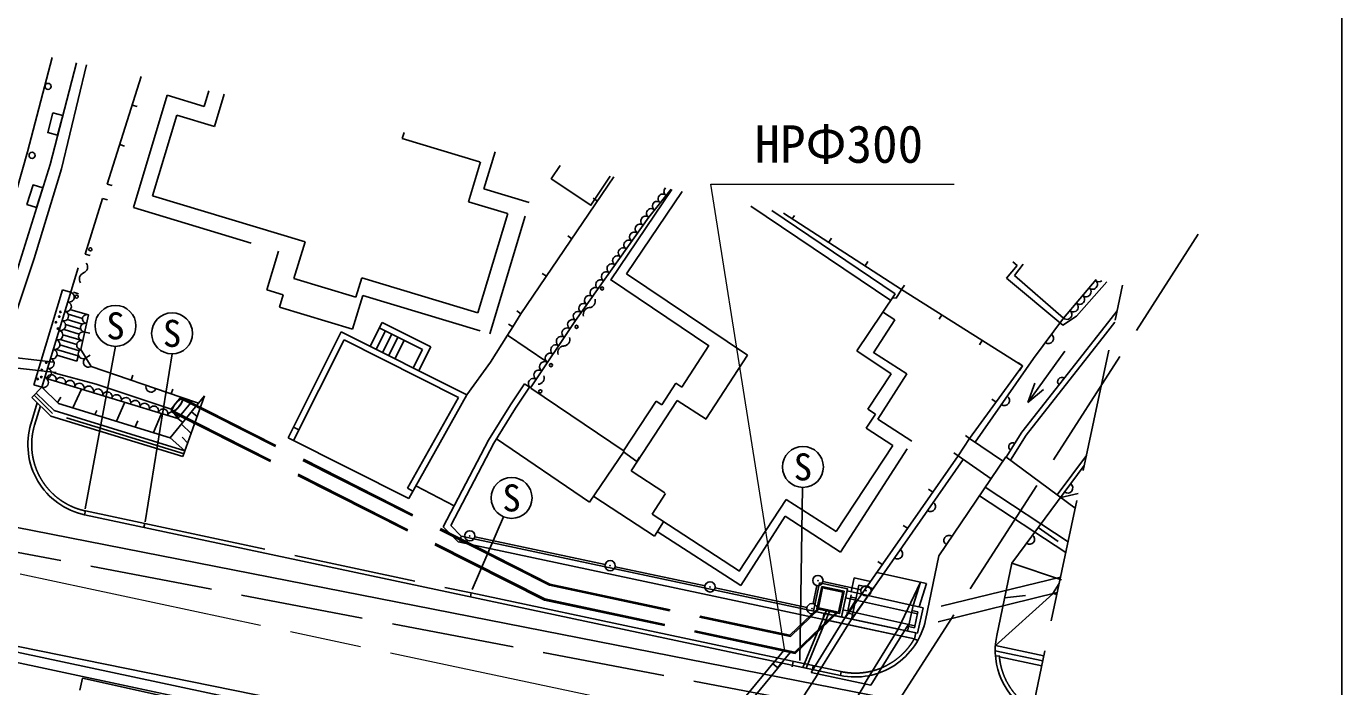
# Model space of a CAD drawing. Units: millimetres, scale not verified. Extents: x 40000 to 680000, y 20000 to 380000.
# Drawn here: x 514731 to 579000, y 266851 to 299087 of the extents above; entities that cross this region are included whole.
import ezdxf
from ezdxf.enums import TextEntityAlignment as Align

# ---------------------------------------------------------------- set-up
doc = ezdxf.new("R2010")
doc.units = ezdxf.units.MM
doc.header["$LTSCALE"] = 1000
doc.header["$PDMODE"] = 32
doc.header["$PDSIZE"] = 500
doc.linetypes.add('CHAIN', pattern=[18.5, 12, -1.5, 3.5, -1.5])
doc.linetypes.add('DASHED', pattern=[7.5, 6, -1.5])
for name, color, linetype, lineweight in [('M-BGD', 7, 'Continuous', 25), ('M-BGD-EXST', 7, 'Continuous', 25), ('M-BMK', 2, 'CHAIN', 13), ('M-BMK-HTXT', 7, 'Continuous', 13), ('M-BMK-ROW', 30, 'Continuous', 25), ('M-STR-STR1', 1, 'Continuous', 25), ('M-STR-STRC', 7, 'Continuous', 25), ('M-TTL-BAND', 7, 'Continuous', 25)]:
    doc.layers.add(name, color=color, linetype=linetype, lineweight=lineweight)
doc.styles.add('ＭＳ ゴシック', font='')
doc.styles.get('ＭＳ ゴシック').set_extended_font_data('MS Gothic')

msp = doc.modelspace()

# ---------------------------------------------------------------- linework, layer by layer
at = {"layer": 'M-BGD'}
for p, q in [((514796, 292953), (516001, 297562)), ((517183, 297311), (515891, 292337)), ((516445, 292127), (517672, 297207)), ((520350, 296638), (518681, 291386)), ((524394, 295779), (523918, 294197)), ((519908, 295246), (520146, 295170)), ((522085, 294749), (520901, 290813)), ((522085, 294749), (523918, 294197)), ((533102, 293617), (533190, 293910)), ((519295, 293316), (519533, 293240)), ((533102, 293617), (536881, 292479)), ((536336, 290526), (536921, 292467)), ((515891, 292337), (512588, 281794)), ((516445, 292127), (515110, 287751)), ((518681, 291386), (518919, 291310)), ((518455, 290688), (517607, 287972)), ((518455, 290688), (518693, 290613)), ((520901, 290813), (528351, 288571)), ((536336, 290526), (538236, 289954)), ((542639, 290553), (542432, 290693)), ((546278, 291129), (543298, 286706)), ((546771, 291024), (544064, 287007)), ((536795, 285093), (538257, 289948)), ((550135, 290310), (556969, 285706)), ((551158, 290092), (557188, 286030)), ((551722, 289973), (557497, 286246)), ((552157, 289692), (552264, 289857)), ((541392, 288719), (541185, 288860)), ((553937, 288543), (554073, 288753)), ((517607, 287972), (517846, 287898)), ((527809, 286769), (528349, 288565)), ((515110, 287751), (513067, 281642)), ((515494, 281469), (517265, 287302)), ((555717, 287394), (555852, 287604)), ((563444, 287482), (563014, 286917)), ((527809, 286769), (530835, 285858)), ((530835, 285858), (531119, 286802)), ((531119, 286802), (536795, 285093)), ((540145, 286886), (539938, 287027)), ((543271, 286724), (548072, 283490)), ((544064, 287007), (549966, 283031)), ((563014, 286917), (565409, 284842)), ((565409, 284842), (567011, 286724)), ((516500, 286221), (515102, 281585)), ((516893, 286105), (516500, 286221)), ((517040, 286107), (517276, 286023)), ((557188, 286030), (555308, 283239)), ((557497, 286246), (557232, 285811)), ((557497, 286246), (557363, 286034)), ((557497, 286246), (557632, 286456)), ((557232, 285811), (557060, 285841)), ((495671, 284973), (516076, 282700)), ((517474, 284554), (516728, 284778)), ((517475, 284823), (516776, 285034)), ((516901, 285249), (517770, 285002)), ((538898, 285053), (538691, 285193)), ((559467, 285001), (559334, 284790)), ((517317, 284061), (516577, 284284)), ((517390, 284309), (516647, 284532)), ((517583, 284155), (517827, 284102)), ((527518, 278998), (530122, 284180)), ((530122, 284180), (536258, 281098)), ((532112, 284636), (531528, 283474)), ((532281, 284215), (531832, 283321)), ((531977, 284367), (534086, 283308)), ((532112, 284636), (534489, 283441)), ((538500, 284413), (538288, 284545)), ((538500, 284413), (538289, 284547)), ((517328, 283249), (516371, 283536)), ((517196, 283558), (516384, 283802)), ((517454, 283750), (516513, 284033)), ((527787, 278863), (530256, 283778)), ((530256, 283778), (535843, 280971)), ((532585, 284062), (532136, 283169)), ((532889, 283910), (532440, 283016)), ((533192, 283757), (532743, 282863)), ((534489, 283441), (533905, 282280)), ((537415, 282695), (538245, 284009)), ((538245, 284009), (540165, 282710)), ((546761, 281479), (548082, 283506)), ((561438, 283757), (561304, 283545)), ((517265, 282998), (516201, 283317)), ((517201, 282747), (516229, 283039)), ((517279, 283054), (517201, 282747)), ((517645, 282898), (517859, 283027)), ((534086, 283308), (533637, 282414)), ((547935, 279915), (549966, 283031)), ((556995, 282123), (555308, 283239)), ((563661, 280726), (565467, 283236)), ((518146, 281619), (516082, 282172)), ((536258, 281098), (537415, 282695)), ((563408, 282513), (563207, 282660)), ((563408, 282513), (563275, 282301)), ((515494, 281469), (515102, 281585)), ((515634, 281933), (515494, 281469)), ((522140, 279935), (515723, 281903)), ((521810, 280400), (518146, 281619)), ((519848, 281815), (519930, 282052)), ((538383, 280612), (539076, 281636)), ((539076, 281636), (539324, 281468)), ((545782, 280605), (546474, 281667)), ((546474, 281667), (546761, 281479)), ((555852, 280396), (556995, 282123)), ((563661, 280726), (564015, 281661)), ((515005, 280969), (515494, 281469)), ((515005, 280969), (515933, 280060)), ((515494, 281469), (516301, 280680)), ((516257, 280722), (516418, 280988)), ((517008, 280463), (517430, 281379)), ((521767, 279003), (523431, 281042)), ((521803, 281144), (521884, 281380)), ((521810, 280400), (522283, 280979)), ((522283, 280979), (523140, 280685)), ((522382, 278083), (523431, 281042)), ((533359, 276545), (535843, 280971)), ((536258, 281098), (533416, 276035)), ((538634, 280449), (539324, 281468)), ((543938, 278346), (539383, 281428)), ((562113, 280743), (561911, 280890)), ((563661, 280726), (564435, 281359)), ((515266, 280713), (514950, 279666)), ((521767, 279003), (516301, 280680)), ((518075, 280136), (518177, 280339)), ((519141, 279809), (519542, 280732)), ((521810, 280400), (522141, 279935)), ((522141, 279935), (522837, 280789)), ((522806, 280275), (523076, 280040)), ((523150, 280534), (523230, 280477)), ((537314, 278888), (538383, 280612)), ((537575, 278739), (538634, 280449)), ((543917, 278359), (545500, 280788)), ((544287, 277380), (546534, 280828)), ((545500, 280788), (545782, 280605)), ((546534, 280828), (547943, 279909)), ((556219, 280154), (555852, 280396)), ((522382, 278083), (515933, 280060)), ((520049, 279530), (520174, 279833)), ((520953, 279253), (521339, 280181)), ((522373, 279745), (522141, 279935)), ((522308, 279666), (522782, 279211)), ((522774, 279820), (522951, 279687)), ((555772, 279478), (556219, 280154)), ((521767, 279003), (522483, 278366)), ((522350, 279026), (522616, 278743)), ((527518, 278998), (533416, 276035)), ((527781, 279521), (528049, 279386)), ((537701, 278944), (542256, 275861)), ((557073, 278617), (555772, 279478)), ((560818, 278973), (560255, 278126)), ((560818, 278973), (560616, 279120)), ((560818, 278973), (562477, 277845)), ((535099, 274660), (537314, 278888)), ((535467, 274716), (537575, 278739)), ((542256, 275861), (543938, 278346)), ((543915, 278311), (544553, 277850)), ((554297, 274424), (557073, 278617)), ((544553, 277850), (544699, 278053)), ((554735, 270215), (560255, 278126)), ((555071, 270144), (560513, 277947)), ((562595, 278074), (559316, 273239)), ((560255, 278126), (560050, 278270)), ((560255, 278126), (561873, 277002)), ((565978, 275559), (562595, 278074)), ((562881, 272874), (566421, 277645)), ((566526, 278135), (565093, 276217)), ((544287, 277380), (545929, 276309)), ((533359, 276545), (533620, 276398)), ((535634, 275682), (533767, 276660)), ((559018, 276354), (558813, 276498)), ((542463, 276128), (545417, 274203)), ((545309, 275275), (545967, 276285)), ((551852, 275981), (549566, 272484)), ((554297, 274424), (551852, 275981)), ((565518, 273394), (561305, 276165)), ((565275, 276082), (566131, 276279)), ((517577, 275247), (554510, 267400)), ((517617, 275431), (517578, 275247)), ((517617, 275431), (520515, 274815)), ((545309, 275275), (549574, 272496)), ((520476, 274631), (520515, 274815)), ((535835, 273924), (535099, 274660)), ((535985, 274199), (535467, 274716)), ((545417, 274203), (545872, 274900)), ((557782, 274583), (557577, 274726)), ((564175, 274617), (565144, 273931)), ((535917, 273907), (535835, 273924)), ((535985, 274199), (535917, 273907)), ((535917, 273907), (558123, 269189)), ((535979, 274200), (558186, 269482)), ((558661, 270094), (559316, 273239)), ((556546, 272811), (556341, 272954)), ((562145, 269343), (562884, 272884)), ((562881, 272874), (565311, 272065)), ((555030, 271481), (555180, 272160)), ((556612, 272356), (555044, 270147)), ((555180, 272160), (555980, 271984)), ((556294, 272426), (555980, 271984)), ((556294, 272426), (558720, 271891)), ((558421, 271957), (557329, 269658)), ((558058, 270814), (558421, 271957)), ((558356, 270748), (558720, 271891)), ((564885, 271395), (565198, 271887)), ((536432, 271241), (536471, 271425)), ((536471, 271425), (554549, 267584)), ((554555, 270255), (554835, 271524)), ((554835, 271524), (558546, 270706)), ((554863, 270552), (555031, 271334)), ((554865, 270553), (555037, 271334)), ((554977, 271237), (555269, 271173)), ((555044, 270147), (555323, 271417)), ((555323, 271417), (555408, 271802)), ((555408, 271802), (556109, 271648)), ((564881, 271377), (562076, 268845)), ((562531, 271192), (563545, 271309)), ((564885, 271392), (565083, 271347)), ((555232, 271021), (553074, 267536)), ((554630, 270597), (558146, 269821)), ((554760, 271183), (558275, 270407)), ((557781, 269561), (558058, 270814)), ((558270, 269456), (558546, 270706)), ((506995, 270083), (539364, 263206)), ((553650, 270139), (553713, 270432)), ((553650, 270139), (558133, 269186)), ((553713, 270432), (558270, 269456)), ((554804, 270456), (555097, 270391)), ((558004, 270569), (558297, 270505)), ((558124, 269724), (558297, 270505)), ((506893, 269594), (539260, 262717)), ((557812, 269868), (555991, 266928)), ((557831, 269788), (558124, 269724)), ((558194, 269472), (558133, 269186)), ((562080, 268861), (564448, 268358)), ((552144, 267821), (552198, 268084)), ((562272, 268349), (562084, 268334)), ((562275, 268306), (564344, 267867)), ((553074, 267536), (555991, 266928)), ((553122, 267614), (553176, 267876)), ((554549, 267584), (554510, 267400)), ((517345, 266687), (517475, 267273))]:
    msp.add_line(p, q, dxfattribs=at)
at = {"layer": 'M-BGD', "linetype": 'DASHED'}
for p, q in [((521621, 295719), (519971, 290237)), ((521621, 295719), (523423, 295177)), ((523652, 295936), (523423, 295177)), ((537093, 291153), (537638, 292965)), ((537093, 291153), (539304, 290488)), ((519971, 290237), (527045, 288108)), ((537375, 284077), (539304, 290488)), ((526478, 286223), (527045, 288108)), ((562626, 286795), (563138, 287408)), ((563138, 287408), (562925, 287592)), ((562626, 286795), (565379, 284495)), ((526478, 286223), (527282, 285980)), ((563253, 262731), (568293, 286452)), ((567524, 286615), (566048, 284935)), ((527101, 285379), (527282, 285980)), ((527101, 285379), (530674, 284303)), ((530674, 284303), (531168, 285945)), ((531168, 285945), (537375, 284077)), ((556117, 283144), (557160, 284764)), ((557160, 284764), (556608, 285120)), ((565379, 284495), (566048, 284935)), ((495427, 284497), (516192, 282184)), ((557754, 282122), (556131, 283167)), ((556331, 279913), (557754, 282122)), ((515110, 281076), (516011, 280193)), ((540294, 271801), (522336, 280890)), ((540314, 271856), (522362, 280941)), ((515418, 280565), (515130, 279612)), ((540047, 271079), (521863, 280258)), ((540066, 271134), (521889, 280310)), ((522439, 278222), (516011, 280193)), ((558004, 278835), (556331, 279913)), ((554519, 273425), (558004, 278835)), ((565630, 273919), (561580, 276583)), ((551809, 275171), (549635, 271797)), ((554519, 273425), (551809, 275171)), ((520515, 274815), (536471, 271425)), ((549635, 271797), (545560, 274422)), ((565265, 272203), (558295, 270495)), ((540294, 271801), (552062, 269301)), ((540314, 271856), (552044, 269364)), ((565104, 271443), (558126, 269733)), ((540047, 271079), (552296, 268476)), ((540066, 271134), (552278, 268539)), ((552044, 269364), (553438, 270695)), ((552062, 269301), (553507, 270681)), ((552679, 267791), (553852, 270621)), ((552278, 268539), (554336, 270505)), ((552296, 268476), (554405, 270490)), ((552827, 267758), (553991, 270564)), ((558283, 269099), (558118, 269190)), ((544968, 260424), (551282, 268086)), ((545231, 260208), (551657, 268007)), ((551209, 267967), (551728, 268597)), ((551441, 267776), (552059, 268527)), ((562072, 268607), (564396, 268113)), ((551194, 267979), (551456, 267763))]:
    msp.add_line(p, q, dxfattribs=at)
msp.add_lwpolyline([(517330, 312692), (514433, 303630), (509503, 287511), (503149, 275533), (556798, 265313), (571991, 288933)], dxfattribs=at)
at = {"layer": 'M-BGD'}
for points in [[(516515, 294738), (516263, 293770), (515779, 293896), (516031, 294864)], [(515535, 291200), (515236, 290245), (514759, 290395), (515058, 291349)], [(553486, 271912), (554856, 271621), (554565, 270252), (553195, 270543)], [(553594, 271746), (554690, 271513), (554457, 270418), (553361, 270650)]]:
    msp.add_lwpolyline(points, close=True, dxfattribs=at)
for points in [[(511513, 282138), (513175, 287337), (514796, 292953)], [(540815, 292290), (540383, 291644), (542318, 290352), (543264, 291769)], [(538245, 284009), (538500, 284413), (538898, 285053), (543441, 291732)], [(546233, 291139), (545140, 289770), (541564, 284730), (539368, 281438)], [(560818, 278973), (563408, 282513), (557497, 286246)], [(522283, 280979), (517894, 282487), (517396, 283309), (517770, 285002)], [(561096, 278783), (563942, 282864), (565409, 284842)], [(568025, 285192), (567257, 284218), (563380, 279275), (562613, 278061)], [(562814, 277911), (563584, 279131), (567454, 284064), (567908, 284639)], [(515214, 281184), (516090, 280326), (522483, 278366)], [(539603, 262363), (530769, 264323), (517475, 267273)]]:
    msp.add_lwpolyline(points, dxfattribs=at)
at = {"layer": 'M-BGD', "linetype": 'DASHED'}
msp.add_lwpolyline([(553640, 271675), (554618, 271467), (554411, 270489), (553432, 270697)], close=True, dxfattribs=at)
at = {"layer": 'M-BGD'}
for centre, radius in [((515798, 296152), 150), ((515013, 292789), 150), ((517860, 288200), 75), ((542865, 286289), 75), ((517188, 285893), 75), ((516338, 284918), 35), ((516396, 285148), 35), ((516176, 284642), 35), ((516278, 284331), 35), ((541615, 284418), 75), ((515489, 282309), 35), ((515709, 282676), 35), ((540365, 282547), 75), ((515292, 281872), 35), ((515465, 281964), 35), ((539849, 281271), 75)]:
    msp.add_circle(centre, radius, dxfattribs=at)
for centre, radius, start, end in [((546114, 291025), 228, 131.48706, 236.91245), ((545548, 290316), 228, 45.84002, 236.91245), ((545831, 290671), 228, 45.84002, 236.91245), ((545264, 289961), 228, 45.84002, 236.91245), ((544717, 289196), 238, 51.76083, 237.53822), ((544993, 289583), 238, 51.76083, 237.53822), ((544167, 288420), 238, 51.76083, 237.53822), ((544442, 288808), 238, 51.76083, 237.53822), ((543892, 288032), 238, 51.76083, 237.53822), ((517414, 287339), 312, 290.6284, 36.8886), ((543342, 287257), 238, 51.76083, 237.53822), ((543617, 287645), 238, 51.76083, 237.53822), ((517634, 286754), 312, 110.6284, 216.8886), ((542792, 286481), 238, 51.76083, 237.53822), ((543067, 286869), 238, 51.76083, 237.53822), ((566824, 286491), 242, 227.5814, 51.61668), ((567137, 286859), 242, 227.5814, 307.27122), ((516830, 285871), 242, 251.37387, 75.04923), ((542517, 286094), 238, 51.76083, 237.53822), ((566511, 286124), 242, 227.5814, 51.61668), ((516691, 285407), 242, 251.37387, 75.04923), ((541967, 285318), 238, 51.76083, 237.53822), ((542242, 285706), 238, 51.76083, 237.53822), ((542223, 285666), 312, 273.13024, 19.39044), ((565885, 285388), 242, 227.5814, 51.61668), ((566198, 285756), 242, 227.5814, 51.61668), ((516411, 284480), 242, 251.37387, 75.04923), ((516551, 284944), 242, 251.37387, 75.04923), ((517693, 284797), 219, 69.41828, 265.70908), ((541425, 284526), 247, 55.56312, 237.03039), ((541692, 284930), 238, 51.76083, 237.53822), ((542257, 285042), 312, 93.13024, 199.39044), ((565572, 285021), 242, 227.5814, 51.61668), ((516271, 284017), 242, 251.37387, 75.04923), ((517506, 283950), 219, 69.41828, 265.70908), ((517599, 284374), 219, 69.41828, 265.70908), ((541151, 284115), 247, 55.56312, 237.03039), ((516131, 283553), 242, 251.37387, 75.04923), ((517413, 283527), 219, 69.41828, 265.70908), ((540603, 283294), 247, 55.56312, 237.03039), ((540877, 283705), 247, 55.56312, 237.03039), ((541007, 283170), 312, 93.13024, 199.39044), ((540973, 283794), 312, 273.13024, 19.39044), ((564676, 283853), 250, 233.43617, 53.43617), ((515851, 282626), 242, 251.37387, 75.04923), ((515991, 283090), 242, 251.37387, 75.04923), ((517512, 283098), 240, 118.88959, 303.47946), ((517761, 282687), 240, 118.88959, 303.47946), ((540329, 282883), 247, 55.56312, 237.03039), ((515712, 282162), 242, 251.37387, 75.04923), ((539781, 282062), 247, 55.56312, 237.03039), ((540055, 282473), 247, 55.56312, 237.03039), ((515572, 281699), 242, 251.37387, 75.04923), ((515954, 281844), 238, 340.13884, 165.76707), ((516409, 281705), 238, 340.13884, 165.76707), ((516864, 281565), 238, 340.13884, 165.76707), ((517319, 281426), 238, 340.13884, 165.76707), ((517774, 281286), 238, 340.13884, 165.76707), ((520826, 281479), 250, 161.04, 341.04), ((539507, 281651), 247, 55.56312, 237.03039), ((539723, 281923), 312, 273.13024, 19.39044), ((565318, 281747), 200, 51.88702, 231.88702), ((518230, 281146), 238, 340.13884, 165.76707), ((518685, 281007), 238, 340.13884, 165.76707), ((519140, 280867), 238, 340.13884, 165.76707), ((519595, 280728), 238, 340.13884, 165.76707), ((562519, 280824), 250, 235.10656, 55.10656), ((520050, 280588), 238, 340.13884, 165.76707), ((520505, 280449), 238, 340.13884, 165.76707), ((520960, 280309), 238, 340.13884, 165.76707), ((521415, 280170), 238, 340.13884, 165.76707), ((521870, 280030), 238, 340.13884, 165.76707), ((518306, 278670), 3500, 163.21155, 258.00553), ((562928, 278560), 200, 57.73943, 237.73943), ((565609, 276550), 250, 233.37059, 53.37059), ((558905, 275642), 250, 235.10656, 55.10656), ((559813, 273991), 250, 55.61936, 235.61936), ((563750, 274049), 250, 233.37059, 53.37059), ((557297, 273337), 250, 235.10656, 55.10656), ((555238, 270824), 3500, 258.00553, 348.2269), ((565572, 268628), 3500, 168.2269, 240.67393)]:
    msp.add_arc(centre, radius, start, end, dxfattribs=at)
at = {"layer": 'M-BGD', "linetype": 'DASHED'}
for centre, start, end in [((518306, 278670), 163.21155, 258.00553), ((555238, 270824), 258.00553, 330.43183), ((565572, 268628), 184.83958, 239.65611)]:
    msp.add_arc(centre, 3312, start, end, dxfattribs=at)
at = {"layer": 'M-BGD'}
for major_axis, ratio in [((271, 332), 0.285635), ((233, 285), 0.285465)]:
    msp.add_ellipse((522109, 280601), major_axis=major_axis, ratio=ratio, dxfattribs=at)
at = {"layer": 'M-BGD-EXST'}
for p, q in [((517601, 275527), (519096, 283469)), ((520533, 274900), (521860, 283101)), ((552518, 268134), (552658, 276580)), ((536515, 271596), (538045, 275146))]:
    msp.add_line(p, q, dxfattribs=at)
for centre in [(519088, 284465), (521853, 284097), (552675, 277580), (538441, 276065)]:
    msp.add_circle(centre, 1000, dxfattribs=at)
at = {"layer": 'M-BMK'}
msp.add_line((562363, 262153), (466014, 282624), dxfattribs=at)
at = {"layer": 'M-BMK-HTXT'}
for p, q in [((551799, 268594), (548182, 291375)), ((548182, 291375), (560061, 291375))]:
    msp.add_line(p, q, dxfattribs=at)
at = {"layer": 'M-BMK-ROW'}
for p, q in [((536641, 274162), (543010, 272808)), ((536641, 274162), (543010, 272808)), ((543499, 272704), (547893, 271771)), ((543499, 272704), (547893, 271771)), ((553654, 271979), (555515, 271583)), ((553654, 271979), (555515, 271583)), ((548382, 271668), (552874, 270713)), ((548382, 271668), (552874, 270713)), ((553170, 270906), (553357, 271786)), ((553170, 270906), (553357, 271786))]:
    msp.add_line(p, q, dxfattribs=at)
for centre in [(536396, 274214), (536396, 274214), (543255, 272756), (543255, 272756), (548137, 271720), (548137, 271720), (553409, 272031), (553409, 272031), (555759, 271531), (555759, 271531), (553118, 270661), (553118, 270661)]:
    msp.add_circle(centre, 250, dxfattribs=at)
for p in [(536396, 274214), (536396, 274214), (543255, 272756), (543255, 272756), (548137, 271720), (548137, 271720), (553409, 272031), (553409, 272031), (555759, 271531), (555759, 271531), (553118, 270661), (553118, 270661)]:
    msp.add_point(p, dxfattribs=at)
at = {"layer": 'M-STR-STR1'}
for p, q in [((555044, 270147), (553386, 267471)), ((555044, 270147), (557329, 269658)), ((557329, 269658), (555678, 266993)), ((548457, 259785), (553398, 267469)), ((555716, 266985), (550495, 258437))]:
    msp.add_line(p, q, dxfattribs=at)
at = {"layer": 'M-STR-STRC'}
for p, q in [((563721, 264932), (510655, 275331)), ((562474, 259063), (506007, 270499))]:
    msp.add_line(p, q, dxfattribs=at)
at = {"layer": 'M-TTL-BAND'}
msp.add_line((579000, 20000), (579000, 370000), dxfattribs=at)

# ---------------------------------------------------------------- texts
at = {"layer": 'M-BGD-EXST', "style": 'ＭＳ ゴシック'}
for p in [(519088, 284465), (521853, 284097), (552675, 277580), (538441, 276065)]:
    msp.add_text('S', height=1320, dxfattribs=at).set_placement(p, align=Align.MIDDLE_CENTER)
at = {"layer": 'M-BMK-HTXT', "style": 'ＭＳ ゴシック'}
msp.add_text('HPΦ300', height=1833, dxfattribs=at).set_placement((550311, 291875), align=Align.BOTTOM_LEFT)

doc.saveas('drawing.dxf')
